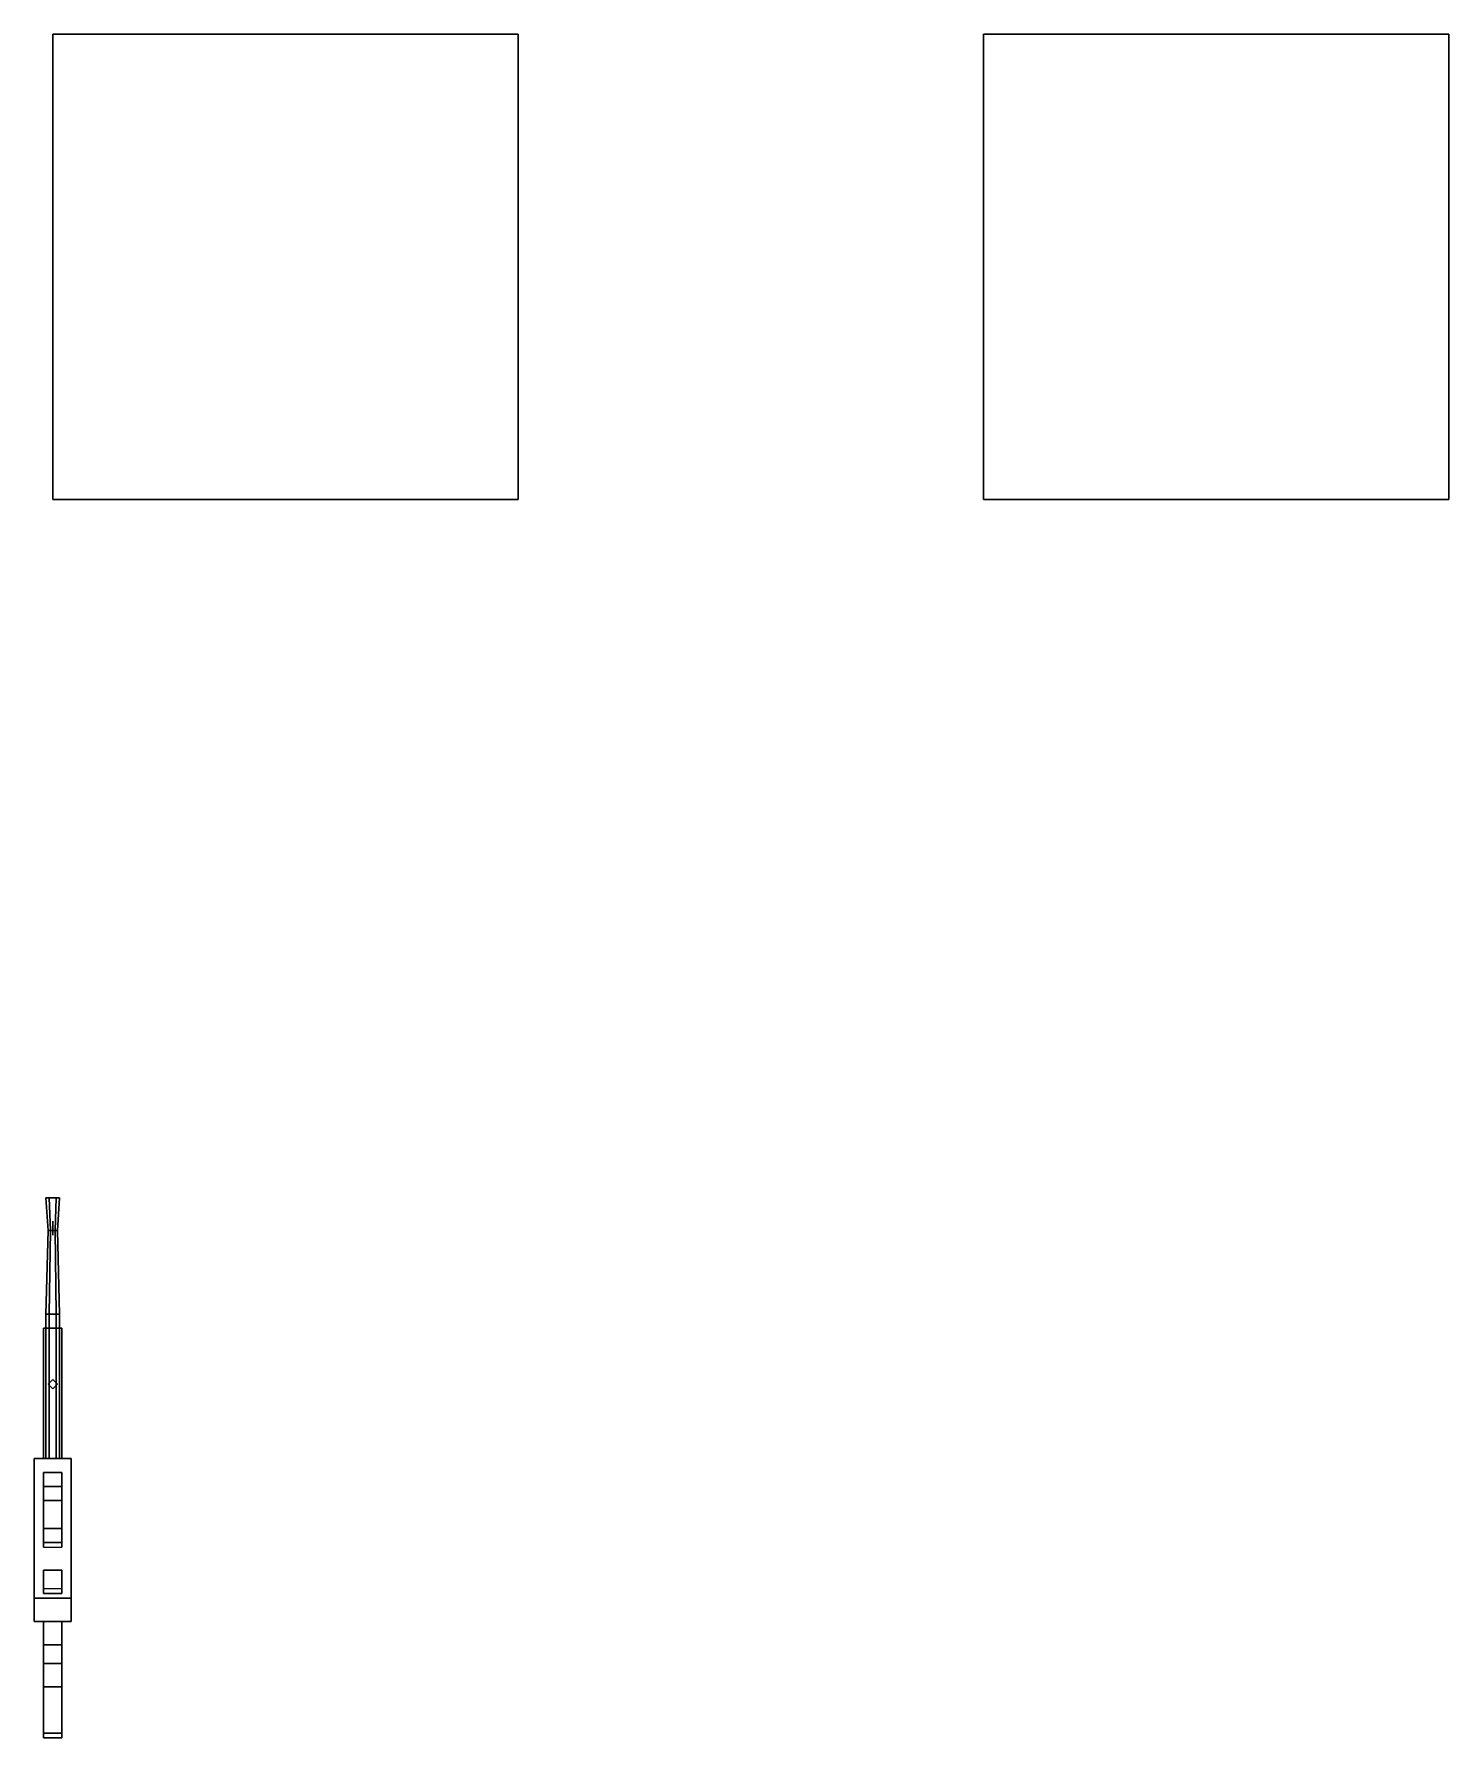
# Model space of a CAD drawing. Header units: millimetres. Extents: x -0.04 to 3, y -0.76 to 2.9.
import ezdxf

# ---------------------------------------------------------------- set-up
doc = ezdxf.new("R2010")
doc.units = ezdxf.units.MM

msp = doc.modelspace()

# ---------------------------------------------------------------- linework, layer by layer
for points in [[(1, 2.9, 1), (1, 2.9), (0, 2.9), (0, 2.9, 1)], [(1, 2.9), (1, 1.9), (0, 1.9), (0, 2.9)], [(0, 2.9), (0, 1.9), (0, 1.9, 1), (0, 2.9, 1)], [(0, 2.9, 1), (0, 1.9, 1), (1, 1.9, 1), (1, 2.9, 1)], [(1, 1.9, 1), (1, 1.9), (1, 2.9), (1, 2.9, 1)], [(3, 2.9), (3, 1.9), (2, 1.9), (2, 2.9)], [(2, 2.9), (2, 1.9), (3, 1.9), (3, 2.9)], [(0, 1.9, 1), (0, 1.9), (1, 1.9), (1, 1.9, 1)], [(-0.0075, 0.4, 0.163), (-0.015, 0.4, 0.15), (-0.01, 0.33, 0.15), (-0.005, 0.33, 0.1587)], [(-0.015, 0.4, 0.15), (-0.0075, 0.4, 0.137), (-0.005, 0.33, 0.1413), (-0.01, 0.33, 0.15)], [(0.0075, 0.4, 0.163), (-0.0075, 0.4, 0.137), (-0.015, 0.4, 0.15), (-0.0075, 0.4, 0.163)], [(0.0075, 0.4, 0.163), (-0.0075, 0.4, 0.163), (-0.005, 0.33, 0.1587), (0.005, 0.33, 0.1587)], [(-0.0075, 0.4, 0.137), (0.0075, 0.4, 0.137), (0.005, 0.33, 0.1413), (-0.005, 0.33, 0.1413)], [(0.015, 0.4, 0.15), (0.0075, 0.4, 0.137), (-0.0075, 0.4, 0.137), (0.0075, 0.4, 0.163)], [(0.015, 0.4, 0.15), (0.0075, 0.4, 0.163), (0.005, 0.33, 0.1587), (0.01, 0.33, 0.15)], [(0.0075, 0.4, 0.137), (0.015, 0.4, 0.15), (0.01, 0.33, 0.15), (0.005, 0.33, 0.1413)], [(-0.0075, 0.15, 0.137), (-0.015, 0.15, 0.15), (-0.01, 0.33, 0.15), (-0.005, 0.33, 0.1413)], [(-0.015, 0.15, 0.15), (-0.0075, 0.15, 0.163), (-0.005, 0.33, 0.1587), (-0.01, 0.33, 0.15)], [(0.0075, 0.15, 0.137), (-0.0075, 0.15, 0.137), (-0.005, 0.33, 0.1413), (0.005, 0.33, 0.1413)], [(-0.0075, 0.15, 0.163), (0.0075, 0.15, 0.163), (0.005, 0.33, 0.1587), (-0.005, 0.33, 0.1587)], [(0, 0.34, 0.19), (0, 0.33, 0.19), (0, 0.32, 0.15), (0, 0.35, 0.15)], [(0, 0.35, 0.15), (0, 0.32, 0.15), (0, 0.33, 0.19), (0, 0.34, 0.19)], [(0.015, 0.15, 0.15), (0.0075, 0.15, 0.137), (0.005, 0.33, 0.1413), (0.01, 0.33, 0.15)], [(0.0075, 0.15, 0.163), (0.015, 0.15, 0.15), (0.01, 0.33, 0.15), (0.005, 0.33, 0.1587)], [(-0.0075, 0.15, 0.163), (-0.015, 0.15, 0.15), (-0.015, -0.16, 0.15), (-0.0075, -0.16, 0.163)], [(-0.015, 0.15, 0.15), (-0.0075, 0.15, 0.137), (-0.0075, -0.16, 0.137), (-0.015, -0.16, 0.15)], [(0.0075, 0.15, 0.163), (-0.0075, 0.15, 0.163), (-0.0075, -0.16, 0.163), (0.0075, -0.16, 0.163)], [(-0.0075, 0.15, 0.137), (0.0075, 0.15, 0.137), (0.0075, -0.16, 0.137), (-0.0075, -0.16, 0.137)], [(0.015, 0.15, 0.15), (0.0075, 0.15, 0.163), (0.0075, -0.16, 0.163), (0.015, -0.16, 0.15)], [(0.0075, 0.15, 0.137), (0.015, 0.15, 0.15), (0.015, -0.16, 0.15), (0.0075, -0.16, 0.137)], [(-0.02, 0.12, 0.1), (-0.02, -0.16, 0.1), (-0.02, -0.16, 0.13), (-0.02, 0.12, 0.13)], [(-0.02, 0.12, 0.13), (-0.02, -0.16, 0.13), (0.02, -0.16, 0.13), (0.02, 0.12, 0.13)], [(0.02, 0.12, 0.13), (0.02, 0.12, 0.1), (-0.02, 0.12, 0.1), (-0.02, 0.12, 0.13)], [(0.02, 0.12, 0.1), (0.02, -0.16, 0.1), (-0.02, -0.16, 0.1), (-0.02, 0.12, 0.1)], [(0.02, -0.16, 0.13), (0.02, -0.16, 0.1), (0.02, 0.12, 0.1), (0.02, 0.12, 0.13)], [(0, 0.01), (-0.01, 0), (-0.01, 0, 0.1), (0, 0.01, 0.1)], [(-0.01, 0), (0, -0.01), (0, -0.01, 0.1), (-0.01, 0, 0.1)], [(0.01, 0), (0, 0.01), (0, 0.01, 0.1), (0.01, 0, 0.1)], [(0, -0.01), (0.01, 0), (0.01, 0, 0.1), (0, -0.01, 0.1)], [(0.04, -0.16, 0.18), (0.04, -0.16, 0.09), (-0.04, -0.16, 0.09), (-0.04, -0.16, 0.18)], [(-0.04, -0.16, 0.09), (-0.04, -0.46, 0.09), (-0.04, -0.46, 0.18), (-0.04, -0.16, 0.18)], [(0.04, -0.16, 0.09), (0.04, -0.46, 0.09), (-0.04, -0.46, 0.09), (-0.04, -0.16, 0.09)], [(-0.04, -0.16, 0.18), (-0.04, -0.46, 0.18), (0.04, -0.46, 0.18), (0.04, -0.16, 0.18)], [(-0.02, -0.16, 0.13), (-0.02, -0.16, 0.1), (0.02, -0.16, 0.1), (0.02, -0.16, 0.13)], [(0.04, -0.46, 0.18), (0.04, -0.46, 0.09), (0.04, -0.16, 0.09), (0.04, -0.16, 0.18)], [(-0.02, -0.22, 0.27), (-0.02, -0.31, 0.31), (-0.02, -0.25, 0.38), (-0.02, -0.19, 0.3)], [(-0.02, -0.19, 0.3), (-0.02, -0.25, 0.38), (0.02, -0.25, 0.38), (0.02, -0.19, 0.3)], [(0.02, -0.19, 0.3), (0.02, -0.22, 0.27), (-0.02, -0.22, 0.27), (-0.02, -0.19, 0.3)], [(0.02, -0.25, 0.38), (0.02, -0.31, 0.31), (0.02, -0.22, 0.27), (0.02, -0.19, 0.3)], [(-0.02, -0.25, 0.22), (-0.02, -0.34, 0.24), (-0.02, -0.31, 0.31), (-0.02, -0.22, 0.27)], [(0.02, -0.22, 0.27), (0.02, -0.25, 0.22), (-0.02, -0.25, 0.22), (-0.02, -0.22, 0.27)], [(-0.02, -0.25, 0.18), (-0.02, -0.35, 0.18), (-0.02, -0.34, 0.24), (-0.02, -0.25, 0.22)], [(0.02, -0.25, 0.22), (0.02, -0.25, 0.18), (-0.02, -0.25, 0.18), (-0.02, -0.25, 0.22)], [(-0.02, -0.25, 0.38), (-0.02, -0.31, 0.31), (0.02, -0.31, 0.31), (0.02, -0.25, 0.38)], [(0.02, -0.31, 0.31), (0.02, -0.34, 0.24), (0.02, -0.25, 0.22), (0.02, -0.22, 0.27)], [(0.02, -0.34, 0.24), (0.02, -0.35, 0.18), (0.02, -0.25, 0.18), (0.02, -0.25, 0.22)], [(-0.02, -0.31, 0.31), (-0.02, -0.34, 0.24), (0.02, -0.34, 0.24), (0.02, -0.31, 0.31)], [(-0.02, -0.34, 0.24), (-0.02, -0.35, 0.18), (0.02, -0.35, 0.18), (0.02, -0.34, 0.24)], [(-0.02, -0.4), (-0.02, -0.45), (-0.02, -0.44, 0.09), (-0.02, -0.4, 0.09)], [(0.02, -0.4), (0.02, -0.45), (-0.02, -0.45), (-0.02, -0.4)], [(0.02, -0.4), (-0.02, -0.4), (-0.02, -0.4, 0.09), (0.02, -0.4, 0.09)], [(0.02, -0.44, 0.09), (0.02, -0.45), (0.02, -0.4), (0.02, -0.4, 0.09)], [(-0.04, -0.46, 0.09), (-0.04, -0.51, 0.09), (-0.04, -0.51, 0.16), (-0.04, -0.46, 0.16)], [(0.04, -0.46, 0.09), (0.04, -0.51, 0.09), (-0.04, -0.51, 0.09), (-0.04, -0.46, 0.09)], [(-0.04, -0.46, 0.16), (-0.04, -0.51, 0.16), (0.04, -0.51, 0.16), (0.04, -0.46, 0.16)], [(-0.04, -0.46, 0.18), (-0.04, -0.46, 0.16), (0.04, -0.46, 0.16), (0.04, -0.46, 0.18)], [(0.02, -0.45), (0.02, -0.44, 0.09), (-0.02, -0.44, 0.09), (-0.02, -0.45)], [(0.04, -0.51, 0.16), (0.04, -0.51, 0.09), (0.04, -0.46, 0.09), (0.04, -0.46, 0.16)], [(-0.04, -0.51, 0.16), (-0.04, -0.51, 0.09), (0.04, -0.51, 0.09), (0.04, -0.51, 0.16)], [(-0.02, -0.51, 0.09), (-0.02, -0.56, 0.09), (-0.02, -0.6, 0.14), (-0.02, -0.51, 0.15)], [(0.02, -0.51, 0.09), (0.02, -0.56, 0.09), (-0.02, -0.56, 0.09), (-0.02, -0.51, 0.09)], [(-0.02, -0.51, 0.15), (-0.02, -0.6, 0.14), (0.02, -0.6, 0.14), (0.02, -0.51, 0.15)], [(-0.02, -0.51, 0.09), (-0.02, -0.6, 0.08), (0.02, -0.6, 0.08), (0.02, -0.51, 0.09)], [(0.02, -0.6, 0.14), (0.02, -0.56, 0.09), (0.02, -0.51, 0.09), (0.02, -0.51, 0.15)], [(-0.02, -0.56, 0.09), (-0.02, -0.75, 0.04), (-0.02, -0.65, 0.17), (-0.02, -0.6, 0.14)], [(0.02, -0.56, 0.09), (0.02, -0.75, 0.04), (-0.02, -0.75, 0.04), (-0.02, -0.56, 0.09)], [(0.02, -0.65, 0.17), (0.02, -0.75, 0.04), (0.02, -0.56, 0.09), (0.02, -0.6, 0.14)], [(-0.02, -0.6, 0.14), (-0.02, -0.65, 0.17), (0.02, -0.65, 0.17), (0.02, -0.6, 0.14)], [(-0.02, -0.75, 0.04), (-0.02, -0.75, 0.04), (-0.02, -0.76, 0.17), (-0.02, -0.65, 0.17)], [(-0.02, -0.65, 0.17), (-0.02, -0.76, 0.17), (0.02, -0.76, 0.17), (0.02, -0.65, 0.17)], [(0.02, -0.76, 0.17), (0.02, -0.75, 0.04), (0.02, -0.75, 0.04), (0.02, -0.65, 0.17)], [(-0.02, -0.76, 0.17), (-0.02, -0.75, 0.04), (0.02, -0.75, 0.04), (0.02, -0.76, 0.17)]]:
    msp.add_3dface(points)

doc.saveas('drawing.dxf')
